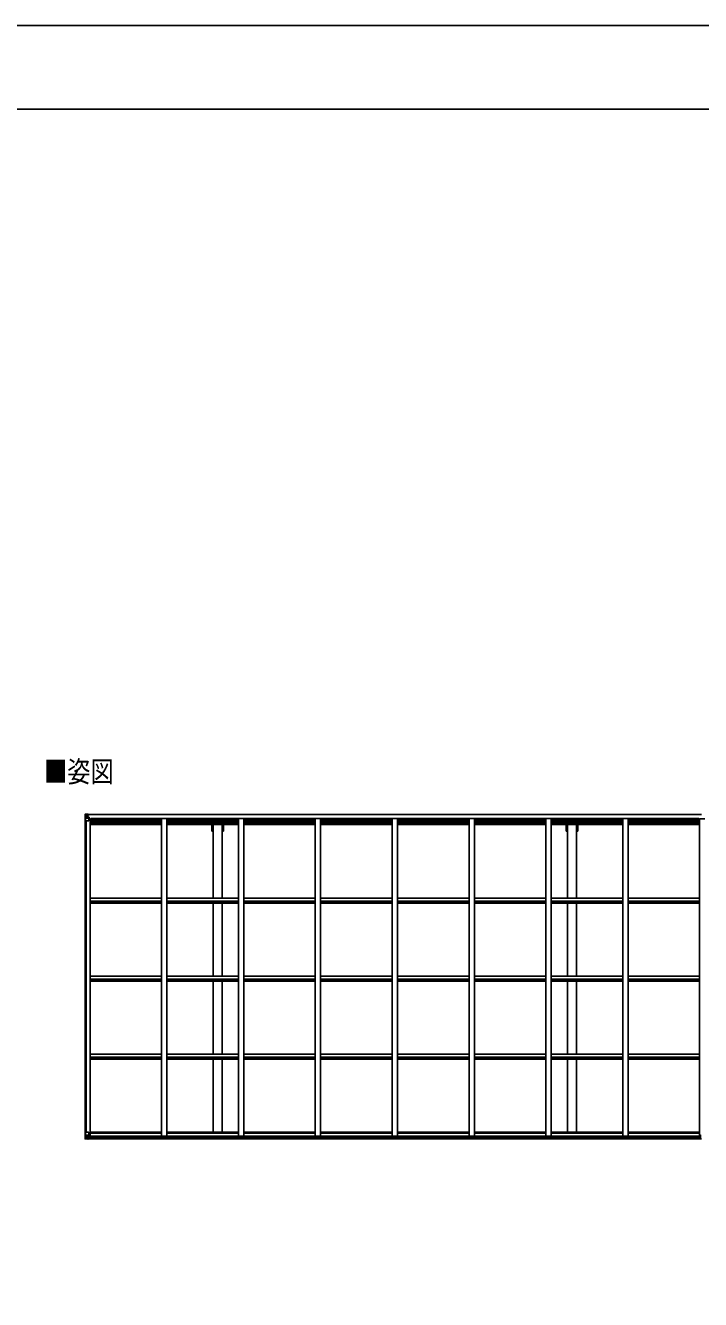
# Model space of a CAD drawing. Units: millimetres, scale not verified. Extents: x -16820 to 16820, y -11880 to 11880.
# Drawn here: x -9390 to -3102, y 0 to 11880 of the extents above; entities that cross this region are included whole.
import ezdxf
from ezdxf.enums import TextEntityAlignment as Align

# ---------------------------------------------------------------- set-up
doc = ezdxf.new("R2010")
doc.units = ezdxf.units.MM
doc.header["$LTSCALE"] = 60
for name, color, linetype in [('0-2_USER1', 3, 'Continuous'), ('0-4_YKK_13', 4, 'Continuous'), ('0-5_YKK_A1', 4, 'Continuous'), ('0-7_YKK_ZWAK', 7, 'Continuous')]:
    doc.layers.add(name, color=color, linetype=linetype)
doc.styles.add('ＭＳ ゴシック', font='')
doc.styles.get('ＭＳ ゴシック').set_extended_font_data('MS Gothic')

msp = doc.modelspace()

# ---------------------------------------------------------------- linework, layer by layer
at = {"layer": '0-4_YKK_13'}
for p, q in [((-8835.92, 4524.02), (-8835.92, 4523.98)), ((-8834.98, 4525.03), (-8834.98, 4525.03)), ((-8834.98, 4524.98), (-8834.98, 4525.02)), ((-8826.01, 4525.41), (-8833.94, 4524.94)), ((-8833.08, 4523.97), (-8833.08, 4523.9)), ((-8833.08, 4463.31), (-8833.08, 4523.9)), ((-8829.11, 4520.52), (-8831.84, 4524.19)), ((-8828.25, 4517.02), (-8825.92, 4517.07)), ((-8828.25, 4503.54), (-8828.25, 4517.02)), ((-8813.92, 4526.2), (-8825.92, 4525.42)), ((-8825.92, 4517.07), (-8813.92, 4517.07)), ((-8814.92, 4517.07), (-8813.92, 4517.07)), ((-8807.42, 4526.71), (-8813.92, 4526.31)), ((-8813.92, 4500.22), (-8813.92, 4526.31)), ((-8813.92, 4525.43), (-8807.42, 4525.83)), ((-8812.42, 4520.61), (-8813.92, 4520.61)), ((-8812.42, 4517.07), (-8813.92, 4517.07)), ((-8807.42, 4524.9), (-8812.42, 4524.81)), ((-8811.92, 4520.25), (-8812.42, 4520.25)), ((-8808.42, 4515.32), (-8812.42, 4515.32)), ((-8812.31, 4518.95), (-8808.42, 4518.95)), ((-8811.93, 4519.15), (-8811.93, 4519.32)), ((-8811.93, 4519.32), (-8811.92, 4519.32)), ((-8811.92, 4521.27), (-8811.92, 4519.32)), ((-8803.92, 4521.27), (-8811.92, 4521.27)), ((-8803.92, 4521.25), (-8811.92, 4521.25)), ((-8801.92, 4519.41), (-8811.92, 4519.32)), ((-8808.42, 4499.21), (-8808.42, 4519.18)), ((-8807.42, 4525.83), (-8807.42, 4526.71)), ((-8807.42, 4525.31), (-8807.42, 4525.83)), ((-8807.42, 4525.31), (-8807.42, 4524.9)), ((-8807.42, 4524.9), (-8807.42, 4524.08)), ((-8802.42, 4524.51), (-8802.42, 4524.08)), ((-8802.12, 4524.51), (-8802.42, 4524.51)), ((-8802.12, 4524.51), (-8800.43, 4524.08)), ((-8801.92, 4521.01), (-8796.92, 4521.01)), ((-8801.92, 4519.41), (-8801.92, 4521.01)), ((-8796.92, 4521.94), (-8796.92, 4521.01)), ((-8796.92, 4521.01), (-8795.92, 4521.01)), ((-8795.92, 4521.01), (-8795.92, 4521.94)), ((-8795.92, 4521.01), (-8795.92, 4519.45)), ((-8795.92, 4519.33), (-8795.92, 4519.45)), ((-8833.08, 4463.31), (-8802.92, 4463.31)), ((-8832.53, 4490.2), (-8828.39, 4502.28)), ((-8832.53, 4490.2), (-8825.92, 4489.98)), ((-8825.92, 4503.51), (-8828.25, 4503.54)), ((-8825.92, 4503.51), (-8813.92, 4503.51)), ((-8825.92, 4503.51), (-8825.92, 4503.51)), ((-8825.92, 4489.98), (-8801.92, 4489.98)), ((-8820.44, 4509.87), (-8820.44, 4508.91)), ((-8812.42, 4503.51), (-8813.92, 4503.51)), ((-8813.1, 4499.96), (-8802.75, 4498.3)), ((-8813.1, 4499.32), (-8813.1, 4499.96)), ((-8802.75, 4497.67), (-8813.1, 4499.32)), ((-8808.42, 4507.11), (-8812.42, 4507.11)), ((-8802.75, 4498.3), (-8802.75, 4497.67)), ((-8802.47, 4498.23), (-8798.42, 4498.19)), ((-8801.92, 4464.31), (-8801.92, 4497.41)), ((-8797.42, 4486.31), (-8801.92, 4486.31)), ((-8797.42, 4498.18), (-8798.42, 4498.19)), ((-8798.42, 4496.46), (-8797.42, 4496.46)), ((-8797.42, 4481.97), (-8797.42, 4498.18)), ((-8835.92, 1559.34), (-8802.92, 1559.34)), ((-8835.92, 1498.63), (-8835.92, 1559.34)), ((-8833.08, 1559.34), (-8833.08, 1498.75)), ((-8801.92, 1558.34), (-8801.92, 1525.24)), ((-8834.98, 1497.67), (-8834.98, 1497.63)), ((-8826.01, 1497.24), (-8833.94, 1497.71)), ((-8833.08, 1498.68), (-8833.08, 1498.75)), ((-8832.53, 1532.46), (-8825.92, 1532.67)), ((-8832.53, 1532.46), (-8828.39, 1520.37)), ((-8829.11, 1502.13), (-8831.84, 1498.46)), ((-8825.92, 1519.14), (-8828.25, 1519.11)), ((-8828.25, 1519.11), (-8828.25, 1505.64)), ((-8828.25, 1505.64), (-8825.92, 1505.58)), ((-8825.92, 1532.67), (-8801.92, 1532.67)), ((-8825.92, 1519.14), (-8825.92, 1519.14)), ((-8813.92, 1519.14), (-8825.92, 1519.14)), ((-8825.92, 1505.58), (-8813.92, 1505.58)), ((-8813.92, 1496.45), (-8825.92, 1497.24)), ((-8821.4, 1512.78), (-8821.4, 1513.74)), ((-8813.92, 1523.12), (-8807.42, 1523.12)), ((-8813.92, 1523.12), (-8813.92, 1496.34)), ((-8802.75, 1524.98), (-8813.1, 1523.33)), ((-8813.1, 1523.33), (-8813.1, 1523.12)), ((-8810.4, 1523.12), (-8802.75, 1524.35)), ((-8807.42, 1523.12), (-8798.42, 1523.09)), ((-8807.42, 1495.94), (-8807.42, 1501.88)), ((-8798.42, 1501.31), (-8807.42, 1501.26)), ((-8802.75, 1524.35), (-8802.75, 1524.98)), ((-8797.42, 1522.18), (-8797.42, 1502.03)), ((-3102.42, 1501.41), (-3102.42, 1533.73)), ((-3102.42, 1501.41), (-3102.42, 1501.37))]:
    msp.add_line(p, q, dxfattribs=at)
for points in [[(-8835.92, 4523.98), (-8835.92, 4463.31), (-8833.08, 4463.31)], [(-8834.98, 4525.03), (-8825.92, 4525.58), (-8813.92, 4526.31)], [(-8807.42, 4525.31), (-8812.42, 4525.31), (-8812.42, 4499.85)], [(-8796.92, 4519.28), (-8811.92, 4519.15), (-8811.93, 4519.15)], [(-8811.92, 4520.25), (-8803.92, 4520.25), (-8803.92, 4521.94)], [(-8801.92, 4519.41), (-8801.92, 4519.39), (-8795.92, 4519.45)], [(-8822.36, 4510.83), (-8823.32, 4510.83), (-8823.32, 4511.79), (-8822.36, 4511.79)], [(-8821.4, 4512.75), (-8821.4, 4513.71), (-8820.44, 4513.71), (-8820.44, 4512.75)], [(-8820.44, 4508.91), (-8821.4, 4508.91), (-8821.4, 4509.87)], [(-8819.48, 4511.79), (-8818.52, 4511.79), (-8818.52, 4510.83), (-8819.48, 4510.83)], [(-8798.42, 4498.19), (-8798.42, 4496.46), (-8801.92, 4496.44)], [(-8834.98, 1497.63), (-8825.92, 1497.07), (-8807.42, 1495.94)], [(-8822.36, 1510.86), (-8823.32, 1510.86), (-8823.32, 1511.82), (-8822.36, 1511.82)], [(-8821.4, 1513.74), (-8820.44, 1513.74), (-8820.44, 1512.78)], [(-8820.44, 1509.9), (-8820.44, 1508.94), (-8821.4, 1508.94), (-8821.4, 1509.9)], [(-8819.48, 1511.82), (-8818.52, 1511.82), (-8818.52, 1510.86), (-8819.48, 1510.86)], [(-8797.42, 1502.03), (-8797.43, 1501.92), (-8807.42, 1501.88)]]:
    msp.add_lwpolyline(points, dxfattribs=at)
for centre in [(-8820.92, 4511.31), (-8820.92, 1511.34)]:
    msp.add_circle(centre, 5.3, dxfattribs=at)
for centre, radius, start, end in [((-8834.92, 4524.03), 1, 93.50017, 180.00079), ((-8834.92, 4524.02), 0.999, 93.4424, 179.95083), ((-8834.92, 4523.98), 0.999, 93.4424, 179.95083), ((-8833.77, 4537.63), 12.7, 269.24466, 275.10311), ((-8831.79, 4524.02), 1.28, 131.17831, 182.45895), ((-8811.92, 4521.77), 0.5, 179.99802, 269.99691), ((-8811.92, 4521.75), 0.5, 180.00109, 270.00109), ((-8811.92, 4518.82), 0.5, 90.52895, 180.04464), ((-8811.91, 4518.64), 0.513, 91.88028, 181.04707), ((-8796.78, 4526.97), 7.69, 268.96999, 276.43426), ((-8822.36, 4512.75), 0.96, 270, 0), ((-8822.36, 4509.87), 0.96, 0, 90), ((-8819.48, 4512.75), 0.96, 180, 270), ((-8819.48, 4509.87), 0.96, 90, 180), ((-8812.99, 4500.89), 0.937, 182.32209, 263.26766), ((-8812.99, 4500.25), 0.937, 182.32209, 263.26766), ((-8802.92, 4464.31), 1, 270, 0), ((-8802.86, 4497.37), 0.937, 2.32209, 83.26766), ((-8802.86, 4496.74), 0.937, 2.32209, 83.26766), ((-8802.92, 1558.34), 1, 0, 90), ((-8834.92, 1498.67), 0.999, 180.04917, 266.5576), ((-8834.92, 1498.63), 0.999, 180.04917, 266.5576), ((-8834.92, 1498.62), 1, 179.99921, 266.49983), ((-8833.77, 1485.02), 12.7, 84.89689, 90.75534), ((-8831.8, 1498.63), 1.28, 177.54105, 228.82169), ((-8822.36, 1512.78), 0.96, 270, 0), ((-8822.36, 1509.9), 0.96, 0, 90), ((-8819.48, 1512.78), 0.96, 180, 270), ((-8819.48, 1509.9), 0.96, 90, 180), ((-8812.99, 1522.4), 0.937, 96.73234, 129.06602), ((-8802.86, 1525.91), 0.937, 276.73234, 357.67791), ((-8802.86, 1525.28), 0.937, 276.73234, 357.67791), ((-3101.42, 1533.73), 1, 90, 180)]:
    msp.add_arc(centre, radius, start, end, dxfattribs=at)
for centre, major_axis, ratio, start_param, end_param in [((-8633.98, 4537.34), (201, 12.36), 0.060933, 3.13734627, 3.13784492), ((-8832.98, 4525.1), (2, 0.12), 0.060933, 3.13784492, 4.21192957), ((-8832.79, 4522.01), (-0.02, 3), 0.466854, 5.52348971, 6.15750234), ((-8831.12, 4516.94), (0.03, 5), 0.573921, 4.73206034, 5.51591357), ((-8907.67, 4517.07), (81.75, 0), 0.061163, 0, 0.00077247), ((-8831.81, 4492.54), (0.85, 2.32), 0.403757, 2.3087461, 3.27440486), ((-8829.66, 4503.57), (0, 3), 0.468246, 4.2703918, 4.70589714), ((-8832.98, 1497.55), (2, -0.12), 0.060933, 2.07125573, 3.14534039), ((-8633.98, 1485.32), (201, -12.36), 0.060933, 3.14534039, 3.14583904), ((-8831.81, 1530.11), (0.85, -2.32), 0.403757, 3.00878045, 3.9744392), ((-8832.79, 1500.65), (-0.02, -3), 0.466854, 0.12568297, 0.75969559), ((-8831.12, 1505.72), (0.03, -5), 0.573921, 0.76727174, 1.55112496), ((-8829.66, 1519.09), (0, -3), 0.468246, 1.57728817, 2.01279351), ((-8907.67, 1505.58), (81.75, 0), 0.061163, 6.28241284, 6.28318531), ((-8798.42, 1522.18), (1, -0.021), 0.906239, 0.01870467, 1.589501), ((-8798.42, 1502.02), (1, 0.012), 0.707053, 4.70366366, 6.124411)]:
    msp.add_ellipse(centre, major_axis=major_axis, ratio=ratio, start_param=start_param, end_param=end_param, dxfattribs=at)
at = {"layer": '0-5_YKK_A1'}
for p, q in [((-8812.42, 4524.08), (-3092.42, 4524.08)), ((-8812.42, 4521.94), (-3092.42, 4521.94)), ((-8833.92, 4463.31), (-8833.92, 1559.34)), ((-8824.22, 4463.31), (-8824.22, 1559.34)), ((-8788.92, 4481.97), (-8801.92, 4481.97)), ((-8788.92, 4481.97), (-8788.92, 1523.32)), ((-8788.92, 4468.28), (-8122.92, 4468.28)), ((-8788.92, 4459.89), (-8122.92, 4459.89)), ((-8788.92, 4451.69), (-8122.92, 4451.69)), ((-8788.92, 4447.76), (-8122.92, 4447.76)), ((-8788.92, 4442.68), (-8122.92, 4442.68)), ((-8788.92, 4429.68), (-8122.92, 4429.68)), ((-8781.42, 4468.28), (-8781.42, 4483.8)), ((-8781.42, 4483.8), (-3118.42, 4483.8)), ((-8122.92, 4483.78), (-8122.92, 1522.53)), ((-8072.92, 4483.78), (-8072.92, 1522.53)), ((-8072.92, 4468.28), (-7406.92, 4468.28)), ((-8072.92, 4459.89), (-7406.92, 4459.89)), ((-8072.92, 4451.69), (-7406.92, 4451.69)), ((-8072.92, 4447.76), (-7406.92, 4447.76)), ((-8072.92, 4442.68), (-7406.92, 4442.68)), ((-8072.92, 4429.68), (-7406.92, 4429.68)), ((-7654.92, 4368.08), (-7654.92, 4428.49)), ((-7642.42, 3741.53), (-7642.42, 4428.49)), ((-7557.42, 3741.53), (-7557.42, 4428.49)), ((-7544.92, 4368.08), (-7544.92, 4428.49)), ((-7406.92, 4483.78), (-7406.92, 1522.53)), ((-7356.92, 4483.78), (-7356.92, 1522.53)), ((-7356.92, 4468.28), (-6690.92, 4468.28)), ((-7356.92, 4459.89), (-6690.92, 4459.89)), ((-7356.92, 4451.69), (-6690.92, 4451.69)), ((-7356.92, 4447.76), (-6690.92, 4447.76)), ((-7356.92, 4442.68), (-6690.92, 4442.68)), ((-7356.92, 4429.68), (-6690.92, 4429.68)), ((-6690.92, 4483.78), (-6690.92, 1522.53)), ((-6640.92, 4483.78), (-6640.92, 1522.53)), ((-6640.92, 4468.28), (-5974.92, 4468.28)), ((-6640.92, 4459.89), (-5974.92, 4459.89)), ((-6640.92, 4451.69), (-5974.92, 4451.69)), ((-6640.92, 4447.76), (-5974.92, 4447.76)), ((-6640.92, 4442.68), (-5974.92, 4442.68)), ((-6640.92, 4429.68), (-5974.92, 4429.68)), ((-5974.92, 4483.78), (-5974.92, 1522.53)), ((-5924.92, 4483.78), (-5924.92, 1522.53)), ((-5924.92, 4468.28), (-5258.92, 4468.28)), ((-5924.92, 4459.89), (-5258.92, 4459.89)), ((-5924.92, 4451.69), (-5258.92, 4451.69)), ((-5924.92, 4447.76), (-5258.92, 4447.76)), ((-5924.92, 4442.68), (-5258.92, 4442.68)), ((-5924.92, 4429.68), (-5258.92, 4429.68)), ((-5258.92, 4483.78), (-5258.92, 1522.53)), ((-5208.92, 4483.78), (-5208.92, 1522.53)), ((-5208.92, 4468.28), (-4542.92, 4468.28)), ((-5208.92, 4459.89), (-4542.92, 4459.89)), ((-5208.92, 4451.69), (-4542.92, 4451.69)), ((-5208.92, 4447.76), (-4542.92, 4447.76)), ((-5208.92, 4442.68), (-4542.92, 4442.68)), ((-5208.92, 4429.68), (-4542.92, 4429.68)), ((-4542.92, 4483.78), (-4542.92, 1522.53)), ((-4492.92, 4483.78), (-4492.92, 1522.53)), ((-4492.92, 4468.28), (-3826.92, 4468.28)), ((-4492.92, 4459.89), (-3826.92, 4459.89)), ((-4492.92, 4451.69), (-3826.92, 4451.69)), ((-4492.92, 4447.76), (-3826.92, 4447.76)), ((-4492.92, 4442.68), (-3826.92, 4442.68)), ((-4492.92, 4429.68), (-3826.92, 4429.68)), ((-4354.92, 4368.08), (-4354.92, 4428.49)), ((-4342.42, 3741.53), (-4342.42, 4428.49)), ((-4257.42, 3741.53), (-4257.42, 4428.49)), ((-4244.92, 4368.08), (-4244.92, 4428.49)), ((-3826.92, 4483.78), (-3826.92, 1522.53)), ((-3776.92, 4483.78), (-3776.92, 1522.53)), ((-3776.92, 4468.28), (-3110.92, 4468.28)), ((-3776.92, 4459.89), (-3110.92, 4459.89)), ((-3776.92, 4451.69), (-3110.92, 4451.69)), ((-3776.92, 4447.76), (-3110.92, 4447.76)), ((-3776.92, 4442.68), (-3110.92, 4442.68)), ((-3776.92, 4429.68), (-3110.92, 4429.68)), ((-3118.42, 4468.28), (-3118.42, 4483.8)), ((-3110.92, 4481.97), (-3110.92, 1523.32)), ((-3060.92, 4481.97), (-3110.92, 4481.97)), ((-7654.92, 4368.08), (-7642.42, 4368.08)), ((-7557.42, 4368.08), (-7544.92, 4368.08)), ((-4354.92, 4368.08), (-4342.42, 4368.08)), ((-4257.42, 4368.08), (-4244.92, 4368.08)), ((-8788.92, 3742.77), (-8122.95, 3742.77)), ((-8788.92, 3713.03), (-8122.95, 3713.03)), ((-8788.92, 3708.49), (-8122.95, 3708.49)), ((-8788.92, 3695.47), (-8122.95, 3695.47)), ((-8072.92, 3742.77), (-7406.95, 3742.77)), ((-8072.92, 3713.03), (-7406.95, 3713.03)), ((-8072.92, 3708.49), (-7406.95, 3708.49)), ((-8072.92, 3695.47), (-7406.95, 3695.47)), ((-7642.42, 3693.17), (-7642.42, 3018.37)), ((-7557.42, 3693.17), (-7557.42, 3018.37)), ((-7356.92, 3742.77), (-6690.95, 3742.77)), ((-7356.92, 3713.03), (-6690.95, 3713.03)), ((-7356.92, 3708.49), (-6690.95, 3708.49)), ((-7356.92, 3695.47), (-6690.95, 3695.47)), ((-6640.92, 3742.77), (-5974.95, 3742.77)), ((-6640.92, 3713.03), (-5974.95, 3713.03)), ((-6640.92, 3708.49), (-5974.95, 3708.49)), ((-6640.92, 3695.47), (-5974.95, 3695.47)), ((-5924.92, 3742.77), (-5258.92, 3742.77)), ((-5924.92, 3713.03), (-5258.92, 3713.03)), ((-5924.92, 3708.49), (-5258.92, 3708.49)), ((-5924.92, 3695.47), (-5258.92, 3695.47)), ((-5208.92, 3742.77), (-4542.95, 3742.77)), ((-5208.92, 3713.03), (-4542.95, 3713.03)), ((-5208.92, 3708.49), (-4542.95, 3708.49)), ((-5208.92, 3695.47), (-4542.95, 3695.47)), ((-4492.92, 3742.77), (-3826.95, 3742.77)), ((-4492.92, 3713.03), (-3826.95, 3713.03)), ((-4492.92, 3708.49), (-3826.95, 3708.49)), ((-4492.92, 3695.47), (-3826.95, 3695.47)), ((-4342.42, 3693.17), (-4342.42, 3018.37)), ((-4257.42, 3693.17), (-4257.42, 3018.37)), ((-3776.92, 3742.77), (-3110.95, 3742.77)), ((-3776.92, 3713.03), (-3110.95, 3713.03)), ((-3776.92, 3708.49), (-3110.95, 3708.49)), ((-3776.92, 3695.47), (-3110.95, 3695.47)), ((-8788.92, 3015.53), (-8122.95, 3015.53)), ((-8788.92, 2985.79), (-8122.95, 2985.79)), ((-8788.92, 2981.24), (-8122.95, 2981.24)), ((-8072.92, 3015.53), (-7406.95, 3015.53)), ((-8072.92, 2985.79), (-7406.95, 2985.79)), ((-8072.92, 2981.24), (-7406.95, 2981.24)), ((-7642.42, 2294.4), (-7642.42, 2970.01)), ((-7557.42, 2294.4), (-7557.42, 2970.01)), ((-7356.92, 3015.53), (-6690.95, 3015.53)), ((-7356.92, 2985.79), (-6690.95, 2985.79)), ((-7356.92, 2981.24), (-6690.95, 2981.24)), ((-6640.92, 3015.53), (-5974.95, 3015.53)), ((-6640.92, 2985.79), (-5974.95, 2985.79)), ((-6640.92, 2981.24), (-5974.95, 2981.24)), ((-5924.92, 3015.53), (-5258.92, 3015.53)), ((-5924.92, 2985.79), (-5258.92, 2985.79)), ((-5924.92, 2981.24), (-5258.92, 2981.24)), ((-5208.92, 3015.53), (-4542.95, 3015.53)), ((-5208.92, 2985.79), (-4542.95, 2985.79)), ((-5208.92, 2981.24), (-4542.95, 2981.24)), ((-4492.92, 3015.53), (-3826.95, 3015.53)), ((-4492.92, 2985.79), (-3826.95, 2985.79)), ((-4492.92, 2981.24), (-3826.95, 2981.24)), ((-4342.42, 2294.4), (-4342.42, 2970.01)), ((-4257.42, 2294.4), (-4257.42, 2970.01)), ((-3776.92, 3015.53), (-3110.95, 3015.53)), ((-3776.92, 2985.79), (-3110.95, 2985.79)), ((-3776.92, 2981.24), (-3110.95, 2981.24)), ((-8788.92, 2968.23), (-8122.95, 2968.23)), ((-8072.92, 2968.23), (-7406.95, 2968.23)), ((-7356.92, 2968.23), (-6690.95, 2968.23)), ((-6640.92, 2968.23), (-5974.95, 2968.23)), ((-5924.92, 2968.23), (-5258.92, 2968.23)), ((-5208.92, 2968.23), (-4542.95, 2968.23)), ((-4492.92, 2968.23), (-3826.95, 2968.23)), ((-3776.92, 2968.23), (-3110.95, 2968.23)), ((-8788.92, 2288.28), (-8122.95, 2288.28)), ((-8788.92, 2258.54), (-8122.95, 2258.54)), ((-8072.92, 2288.28), (-7406.95, 2288.28)), ((-8072.92, 2258.54), (-7406.95, 2258.54)), ((-7356.92, 2288.28), (-6690.95, 2288.28)), ((-7356.92, 2258.54), (-6690.95, 2258.54)), ((-6640.92, 2288.28), (-5974.95, 2288.28)), ((-6640.92, 2258.54), (-5974.95, 2258.54)), ((-5924.92, 2288.28), (-5258.92, 2288.28)), ((-5924.92, 2258.54), (-5258.92, 2258.54)), ((-5208.92, 2288.28), (-4542.95, 2288.28)), ((-5208.92, 2258.54), (-4542.95, 2258.54)), ((-4492.92, 2288.28), (-3826.95, 2288.28)), ((-4492.92, 2258.54), (-3826.95, 2258.54)), ((-3776.92, 2288.28), (-3110.95, 2288.28)), ((-3776.92, 2258.54), (-3110.95, 2258.54)), ((-8788.92, 2254), (-8122.95, 2254)), ((-8788.92, 2240.99), (-8122.95, 2240.99)), ((-8072.92, 2254), (-7406.95, 2254)), ((-8072.92, 2240.99), (-7406.95, 2240.99)), ((-7642.42, 1560.29), (-7642.42, 2246.04)), ((-7557.42, 1560.29), (-7557.42, 2246.04)), ((-7356.92, 2254), (-6690.95, 2254)), ((-7356.92, 2240.99), (-6690.95, 2240.99)), ((-6640.92, 2254), (-5974.95, 2254)), ((-6640.92, 2240.99), (-5974.95, 2240.99)), ((-5924.92, 2254), (-5258.92, 2254)), ((-5924.92, 2240.99), (-5258.92, 2240.99)), ((-5208.92, 2254), (-4542.95, 2254)), ((-5208.92, 2240.99), (-4542.95, 2240.99)), ((-4492.92, 2254), (-3826.95, 2254)), ((-4492.92, 2240.99), (-3826.95, 2240.99)), ((-4342.42, 1560.29), (-4342.42, 2246.04)), ((-4257.42, 1560.29), (-4257.42, 2246.04)), ((-3776.92, 2254), (-3110.95, 2254)), ((-3776.92, 2240.99), (-3110.95, 2240.99)), ((-8788.92, 1559.49), (-8122.92, 1559.49)), ((-8788.92, 1551.14), (-8122.92, 1551.14)), ((-8072.92, 1559.49), (-7406.92, 1559.49)), ((-8072.92, 1551.14), (-7406.92, 1551.14)), ((-7356.92, 1559.49), (-6690.92, 1559.49)), ((-7356.92, 1551.14), (-6690.92, 1551.14)), ((-6640.92, 1559.49), (-5974.92, 1559.49)), ((-6640.92, 1551.14), (-5974.92, 1551.14)), ((-5924.92, 1559.49), (-5258.92, 1559.49)), ((-5924.92, 1551.14), (-5258.92, 1551.14)), ((-5208.92, 1559.49), (-4542.92, 1559.49)), ((-5208.92, 1551.14), (-4542.92, 1551.14)), ((-4492.92, 1559.49), (-3826.92, 1559.49)), ((-4492.92, 1551.14), (-3826.92, 1551.14)), ((-3776.92, 1559.49), (-3110.92, 1559.49)), ((-3776.92, 1551.14), (-3110.92, 1551.14)), ((-8809.19, 1523.32), (-3102.42, 1523.32)), ((-8807.42, 1497.54), (-3092.42, 1497.54)), ((-8797.42, 1521.05), (-3102.42, 1521.05)), ((-8797.42, 1505.44), (-3102.42, 1505.44))]:
    msp.add_line(p, q, dxfattribs=at)
at = {"layer": '0-7_YKK_ZWAK'}
msp.add_line((15580.08, 11100), (-15619.92, 11100), dxfattribs=at)
msp.add_lwpolyline([(-16820, -11880), (16820, -11880), (16820, 11880), (-16820, 11880)], close=True, dxfattribs=at)

# ---------------------------------------------------------------- texts
at = {"layer": '0-2_USER1', "style": 'ＭＳ ゴシック', "width": 0.8}
msp.add_text('■姿図', height=197.9, dxfattribs=at).set_placement((-9216.8, 4764), align=Align.BOTTOM_LEFT)

doc.saveas('drawing.dxf')
